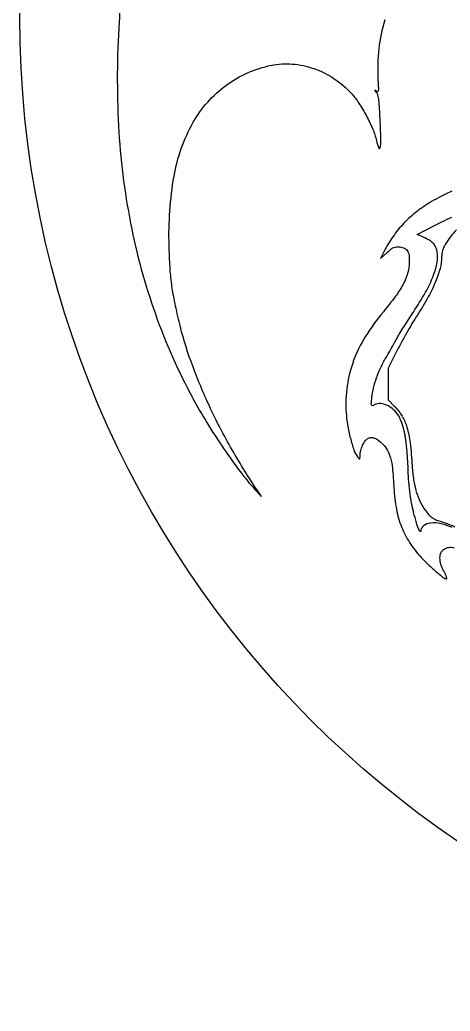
# Model space of a CAD drawing. Header units: millimetres. Extents: x 0 to 22, y 0 to 22.
# Drawn here: x 0 to 4.76, y 0 to 10.97 of the extents above; entities that cross this region are included whole.
import ezdxf

# ---------------------------------------------------------------- set-up
doc = ezdxf.new("R2010")
doc.units = ezdxf.units.MM
doc.header["$MEASUREMENT"] = 0

msp = doc.modelspace()

# ---------------------------------------------------------------- linework, layer by layer
at = {"color": 0, "linetype": 'ByBlock', "lineweight": -2}
for p, q in [((4.397, 8.596), (4.59, 8.694)), ((4.467, 8.565), (4.397, 8.596)), ((4.033, 8.409), (3.994, 8.33)), ((3.994, 8.33), (4.067, 8.397)), ((4.178, 7.315), (4.076, 7.114)), ((4.076, 7.114), (4.076, 6.94)), ((4.076, 6.94), (4.076, 6.765)), ((4.076, 6.765), (4.151, 6.689)), ((2.603, 5.773), (2.676, 5.694)), ((2.676, 5.694), (2.623, 5.773))]:
    msp.add_line(p, q, dxfattribs=at)
msp.add_circle((11, 11), 11, dxfattribs=at)
for centre, radius, start, end in [((12.128, 10.235), 11.052, 172.7561, 176.3111), ((10.869, 10.316), 9.79, 176.3111, 183.0474), ((-3.479, 9.934), 7.456, 2.2322, 2.9942), ((3.765, 10.217), 0.208, 352.1354, 2.2321), ((3.957, 10.192), 0.0151, 232.4176, 288.5949), ((3.89, 10.118), 0.0762, 13.6911, 39.9412), ((3.958, 10.19), 0.0127, 288.5949, 352.1353), ((3.468, 10.015), 0.511, 7.2517, 13.6912), ((2.674, 9.914), 1.311, 3.3287, 7.2517), ((-6.361, 9.389), 10.361, 2.4731, 3.3286), ((8.836, 10.207), 7.754, 183.0474, 191.0705), ((-5.176, 9.44), 9.175, 1.2194, 2.473), ((4.501, 9.759), 0.568, 192.9136, 201.4508), ((3.981, 9.555), 0.0086, 201.4508, 348.1919), ((3.634, 9.627), 0.363, 348.1918, 1.2194), ((5.61, 7.158), 2.085, 117.063, 120.305), ((6.166, 6.064), 3.312, 114.725, 117.0141), ((5.324, 7.65), 1.516, 120.3573, 127.8581), ((5.194, 7.82), 1.303, 127.9156, 136.3201), ((8.203, 10.084), 7.109, 191.0705, 199.4666), ((5.171, 7.843), 1.27, 136.3817, 144.8995), ((5.24, 7.797), 1.353, 144.9601, 153.0843), ((4.137, 7.831), 0.804, 60.3858, 65.7673), ((5.553, 7.959), 0.995, 136.2689, 148.1232), ((4.443, 8.371), 0.183, 44.1823, 60.3356), ((4.48, 8.408), 0.131, 24.1905, 44.1233), ((4.349, 8.349), 0.276, 12.6935, 24.1344), ((4.933, 8.345), 0.264, 148.1829, 179.9696), ((4.322, 8.343), 0.303, 349.6743, 12.6566), ((3.803, 8.438), 0.83, 338.8166, 349.6396), ((3.27, 8.646), 1.403, 330.5225, 338.7687), ((1.269, 9.781), 3.703, 326.4801, 330.4671), ((7.711, 9.91), 6.587, 199.4666, 208.3565), ((5.994, 6.108), 2.558, 140.3456, 148.0321), ((9.464, 4.542), 5.97, 149.179, 150.2581), ((6.443, 6.342), 2.454, 147.0141, 149.1233), ((5.084, 6.677), 1.485, 148.0909, 159.6524), ((9.628, 4.455), 6.155, 150.3121, 151.3858), ((-20.483, 21.33), 28.298, 330.3898, 330.5271), ((-3.466, 11.704), 8.747, 330.5804, 330.926), ((7.24, 5.762), 3.433, 151.4386, 153.1085), ((-10.422, 15.613), 16.727, 329.9318, 330.1472), ((-21.947, 22.195), 29.999, 330.201, 330.3363), ((4.912, 6.742), 1.3, 159.7011, 172.1667), ((5.132, 6.713), 1.523, 172.1958, 183.2749), ((6.533, 9.274), 5.248, 208.3564, 211.747), ((3.982, 6.602), 0.122, 83.5763, 118.1469), ((3.97, 6.498), 0.227, 61.8997, 83.5763), ((3.939, 6.439), 0.293, 43.0035, 61.8657), ((4.853, 6.697), 1.243, 183.2936, 189.6435), ((3.92, 6.422), 0.319, 25.2205, 42.945), ((8.411, 10.436), 7.457, 211.747, 214.3527), ((5.397, 6.791), 1.795, 189.6688, 194.4862), ((3.595, 6.27), 0.677, 16.611, 25.1642), ((3.452, 6.228), 0.826, 9.2038, 16.5699), ((5.298, 6.766), 1.693, 194.5206, 199.1571), ((2.649, 6.099), 1.639, 4.2836, 9.1769), ((7.981, 10.142), 6.936, 214.3528, 217.0066), ((3.957, 6.301), 0.274, 199.2076, 217.0688), ((2.385, 6.166), 1.381, 358.0054, 359.3425), ((-4.79, 5.544), 9.1, 2.8943, 4.2692), ((4.446, 6.671), 0.887, 217.1291, 218.9592), ((3.76, 6.116), 0.00441, 218.9742, 297.6322), ((3.759, 6.118), 0.00633, 297.6321, 357.9635), ((4.567, 7.569), 2.661, 217.0067, 222.4325), ((6.021, 6.135), 1.682, 183.5911, 188.8146), ((6.418, 5.946), 2.283, 182.9993, 189.2232), ((5.281, 6.021), 0.933, 188.8416, 196.9625), ((5.116, 5.971), 0.761, 197.0047, 206.0806), ((5.072, 5.95), 0.712, 206.135, 215.6691), ((5.258, 5.758), 1.108, 189.2532, 199.9427), ((4.901, 5.828), 0.501, 215.7299, 223.1114), ((4.661, 5.604), 0.173, 223.1709, 239.4887), ((5.102, 5.703), 0.942, 199.9909, 211.7182), ((4.567, 5.234), 0.168, 96.4408, 125.3335), ((4.585, 5.066), 0.337, 77.1081, 96.4408), ((4.732, 5.724), 0.313, 239.5359, 250.5398), ((5.742, 8.59), 3.351, 250.5772, 252.4997), ((4.529, 4.817), 0.592, 64.4347, 77.1014), ((4.512, 5.311), 0.0737, 125.3724, 178.7339), ((5.352, 5.858), 1.236, 211.7773, 221.3399), ((5.319, 5.831), 1.194, 221.4019, 226.4738), ((6.469, 7.047), 2.868, 226.5356, 229.163), ((8.546, 9.46), 6.052, 229.2243, 230.447), ((4.152, 4.577), 0.615, 24.7052, 27.987), ((4.47, 4.723), 0.265, 18.4932, 24.6558), ((4.722, 4.83), 0.0466, 230.482, 270), ((4.565, 4.755), 0.165, 11.4414, 18.4508), ((4.722, 4.787), 0.00392, 270, 11.3862)]:
    msp.add_arc(centre, radius, start, end, dxfattribs=at)
at = {"color": 0, "linetype": 'ByBlock', "lineweight": -2, "extrusion": (0, 0, -1)}
for centre, radius, start, end in [((-5.929, 10.425), 1.964, 6.5974, 16.1616), ((-5.921, 10.426), 1.956, 357.0058, 6.5974), ((-3.045, 9.203), 1.291, 53.8667, 78.3294), ((-2.951, 9.658), 0.825, 78.3294, 94.6001), ((-2.94, 9.533), 0.951, 94.6002, 109.2336), ((-2.924, 9.486), 1.001, 109.2336, 123.4732), ((-2.906, 9.458), 1.034, 123.4733, 137.3713), ((-3.05, 9.195), 1.3, 29.5331, 53.8667), ((-3.009, 9.553), 0.894, 137.3713, 146.3281), ((-3.93, 10.192), 0.000945, 356.2076, 126.7561), ((-3.936, 10.193), 0.00654, 320.4503, 356.2076), ((-3.051, 9.016), 1.47, 126.756, 127.5824), ((-7.071, 12.781), 4.072, 320.0589, 320.4503), ((-2.329, 9.1), 1.71, 146.3281, 151.838), ((-2.348, 9.11), 1.689, 151.838, 157.3648), ((-3.515, 8.932), 1.834, 9.6479, 29.5331), ((-3.174, 9.455), 0.794, 157.3648, 167.0864), ((-5.598, 8.578), 3.947, 358.4353, 9.6479), ((-7.67, 2.412), 6.998, 64.6887, 65.6343), ((-6.208, 5.51), 3.572, 63.0704, 64.6414), ((-8.25, 8.65), 6.6, 356.3949, 358.4353), ((-4.197, 8.317), 0.145, 52.1606, 66.2049), ((-4.178, 8.361), 0.097, 66.2348, 84.3431), ((-4.188, 8.256), 0.203, 84.344, 94.787), ((-4.193, 8.315), 0.143, 94.7869, 117.6637), ((-4.566, 7.844), 0.745, 47.9498, 52.1067), ((-4.222, 8.371), 0.0803, 117.6957, 152.8764), ((-4.161, 8.34), 0.149, 152.9328, 176.7436), ((-3.564, 8.306), 0.747, 176.7744, 183.971), ((-4.184, 8.346), 0.485, 180.0161, 195.3178), ((-4.427, 8.409), 2.77, 352.4912, 356.395), ((-3.871, 8.285), 0.439, 183.9941, 198.2687), ((-3.669, 8.352), 0.652, 198.3139, 208.9232), ((-3.472, 8.541), 1.223, 195.3562, 203.0147), ((-4.441, 8.411), 2.784, 348.5996, 352.4913), ((-3.239, 8.591), 1.144, 208.9796, 216.6695), ((-2.917, 8.779), 1.827, 203.0638, 209.3381), ((-0.809, 10.406), 4.177, 216.7299, 219.6545), ((-8.305, 9.19), 6.725, 346.5862, 348.5997), ((-1.163, 9.769), 3.841, 209.3931, 212.9859), ((-10.482, 3.679), 7.347, 32.7913, 33.5199), ((-5.722, 8.574), 4.07, 340.0873, 346.5862), ((-10.632, 3.587), 7.524, 31.3641, 32.0218), ((-11.392, 3.102), 8.424, 32.0781, 32.7344), ((-5.469, 6.736), 1.476, 29.075, 31.3085), ((-7.434, 9.194), 5.891, 335.1613, 340.0873), ((-5.272, 6.527), 1.408, 24.9885, 30.0682), ((-5.16, 6.58), 1.284, 19.493, 24.9376), ((-5.057, 6.618), 1.175, 13.7573, 19.4496), ((-4.783, 6.685), 0.892, 6.7212, 13.7233), ((-8.058, 9.483), 6.579, 330.4886, 335.1613), ((-3.932, 6.718), 0.0423, 341.2069, 5.7574), ((-8.109, 6.295), 4.241, 5.7842, 6.6996), ((-3.899, 6.707), 0.00729, 252.4069, 341.1814), ((-3.859, 6.832), 0.139, 241.8762, 252.4069), ((-3.753, 6.3), 0.557, 135.6254, 149.5409), ((-3.763, 6.306), 0.545, 149.5999, 163.7404), ((-3.308, 6.175), 1.018, 163.7849, 173.4721), ((-4.112, 6.116), 0.35, 14.6016, 24.6391), ((-4.08, 6.13), 0.315, 24.6923, 34.9993), ((-3.894, 6.261), 0.0875, 35.0578, 61.8321), ((-3.89, 6.268), 0.0798, 61.8605, 89.1383), ((-3.89, 6.239), 0.108, 89.1383, 110.8883), ((-3.868, 6.181), 0.171, 110.9087, 127.619), ((-3.729, 6.001), 0.397, 127.6708, 136.5409), ((-3.754, 6.025), 0.364, 136.6024, 150.6381), ((0.789, 5.708), 5.142, 173.4959, 176.4113), ((-8.718, 9.857), 7.337, 326.183, 330.4886), ((-3.993, 6.147), 0.227, 0.6707, 14.5626), ((-3.76, 6.029), 0.356, 150.6966, 164.9446), ((-3.424, 5.939), 0.704, 164.9874, 174.3935), ((-0.122, 5.616), 4.022, 174.4152, 177.0045), ((-11.361, 6.36), 7.073, 355.803, 357.1058), ((-6.619, 6.013), 2.317, 352.7961, 355.7908), ((-5.906, 5.923), 1.599, 349.0683, 352.7769), ((-5.939, 5.93), 1.632, 345.392, 349.0415), ((-8.865, 6.696), 4.657, 343.9056, 345.3602), ((-5.277, 5.661), 0.923, 339.0218, 343.8681), ((-4.585, 4.922), 0.495, 107.5003, 117.9384), ((-4.474, 5.353), 0.0626, 314.7704, 338.9673), ((-4.433, 5.312), 0.00513, 181.2318, 314.7704), ((-4.797, 5.015), 0.146, 0.2188, 23.2735), ((-4.745, 5.038), 0.089, 23.3297, 56.7519), ((-4.764, 5.008), 0.125, 56.7906, 82.4516), ((-4.771, 4.954), 0.18, 82.4516, 102.0488), ((-4.886, 5.015), 0.235, 342.548, 0.1769), ((-5.11, 5.086), 0.47, 332.0131, 342.5041)]:
    msp.add_arc(centre, radius, start, end, dxfattribs=at)

doc.saveas('drawing.dxf')
